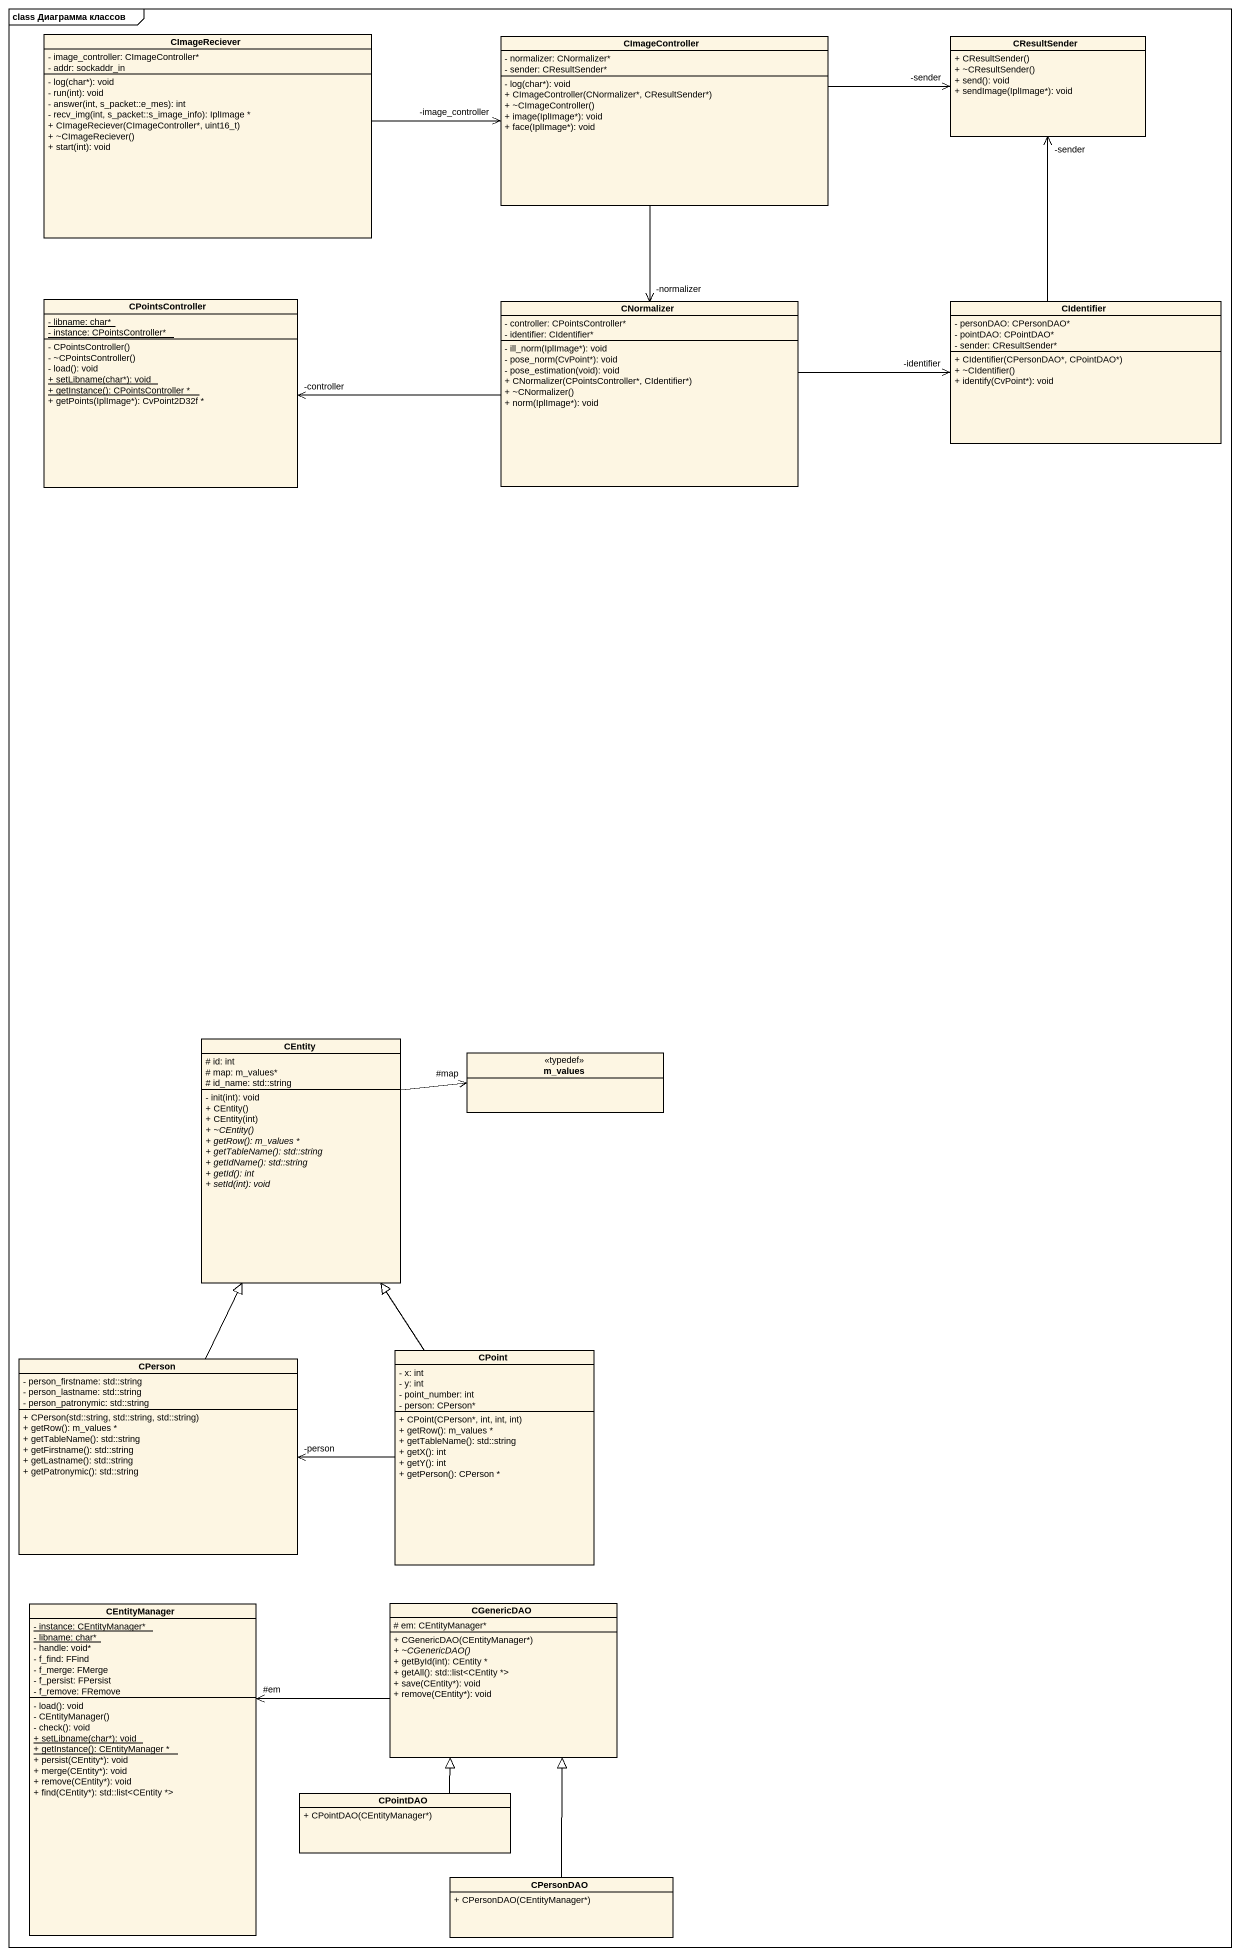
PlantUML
@startuml
mainframe class Диаграмма классов
hide circle
hide empty members
skinparam classAttributeIconSize 0
class CImageReciever {
  - image_controller: CImageController*
  - addr: sockaddr_in
  - log(char*): void
  - run(int): void
  - answer(int, s_packet::e_mes): int
  - recv_img(int, s_packet::s_image_info): IplImage *
  + CImageReciever(CImageController*, uint16_t)
  + ~CImageReciever()
  + start(int): void
}
class CImageController {
  - normalizer: CNormalizer*
  - sender: CResultSender*
  - log(char*): void
  + CImageController(CNormalizer*, CResultSender*)
  + ~CImageController()
  + image(IplImage*): void
  + face(IplImage*): void
}
class CResultSender {
  + CResultSender()
  + ~CResultSender()
  + send(): void
  + sendImage(IplImage*): void
}
class CPointsController {
  {static} - libname: char*
  {static} - instance: CPointsController*
  - CPointsController()
  - ~CPointsController()
  - load(): void
  {static} + setLibname(char*): void
  {static} + getInstance(): CPointsController *
  + getPoints(IplImage*): CvPoint2D32f *
}
class CNormalizer {
  - controller: CPointsController*
  - identifier: CIdentifier*
  - ill_norm(IplImage*): void
  - pose_norm(CvPoint*): void
  - pose_estimation(void): void
  + CNormalizer(CPointsController*, CIdentifier*)
  + ~CNormalizer()
  + norm(IplImage*): void
}
class CIdentifier {
  - personDAO: CPersonDAO*
  - pointDAO: CPointDAO*
  - sender: CResultSender*
  + CIdentifier(CPersonDAO*, CPointDAO*)
  + ~CIdentifier()
  + identify(CvPoint*): void
}
class CEntity {
  # id: int
  # map: m_values*
  # id_name: std::string
  - init(int): void
  + CEntity()
  + CEntity(int)
  {abstract} + ~CEntity()
  {abstract} + getRow(): m_values *
  {abstract} + getTableName(): std::string
  {abstract} + getIdName(): std::string
  {abstract} + getId(): int
  {abstract} + setId(int): void
}
class m_values <<typedef>>
class CPerson {
  - person_firstname: std::string
  - person_lastname: std::string
  - person_patronymic: std::string
  + CPerson(std::string, std::string, std::string)
  + getRow(): m_values *
  + getTableName(): std::string
  + getFirstname(): std::string
  + getLastname(): std::string
  + getPatronymic(): std::string
}
class CPoint {
  - x: int
  - y: int
  - point_number: int
  - person: CPerson*
  + CPoint(CPerson*, int, int, int)
  + getRow(): m_values *
  + getTableName(): std::string
  + getX(): int
  + getY(): int
  + getPerson(): CPerson *
}
class CEntityManager {
  {static} - instance: CEntityManager*
  {static} - libname: char*
  - handle: void*
  - f_find: FFind
  - f_merge: FMerge
  - f_persist: FPersist
  - f_remove: FRemove
  - load(): void
  - CEntityManager()
  - check(): void
  {static} + setLibname(char*): void
  {static} + getInstance(): CEntityManager *
  + persist(CEntity*): void
  + merge(CEntity*): void
  + remove(CEntity*): void
  + find(CEntity*): std::list<CEntity *>
}
class CGenericDAO {
  # em: CEntityManager*
  + CGenericDAO(CEntityManager*)
  {abstract} + ~CGenericDAO()
  + getById(int): CEntity *
  + getAll(): std::list<CEntity *>
  + save(CEntity*): void
  + remove(CEntity*): void
}
class CPointDAO {
  + CPointDAO(CEntityManager*)
}
class CPersonDAO {
  + CPersonDAO(CEntityManager*)
}
CImageReciever -right-> "-image_controller" CImageController
CImageController -right-> "-sender" CResultSender
CImageController --> "-normalizer" CNormalizer
CNormalizer -left-> "-controller" CPointsController
CNormalizer -right-> "-identifier" CIdentifier
CIdentifier -up-> "-sender" CResultSender
CEntity -right-> "#map" m_values
CPerson -up-|> CEntity
CPoint -up-|> CEntity
CPoint -left-> "-person" CPerson
CGenericDAO -left-> "#em" CEntityManager
CPointDAO -up-|> CGenericDAO
CPersonDAO -up-|> CGenericDAO
@enduml
